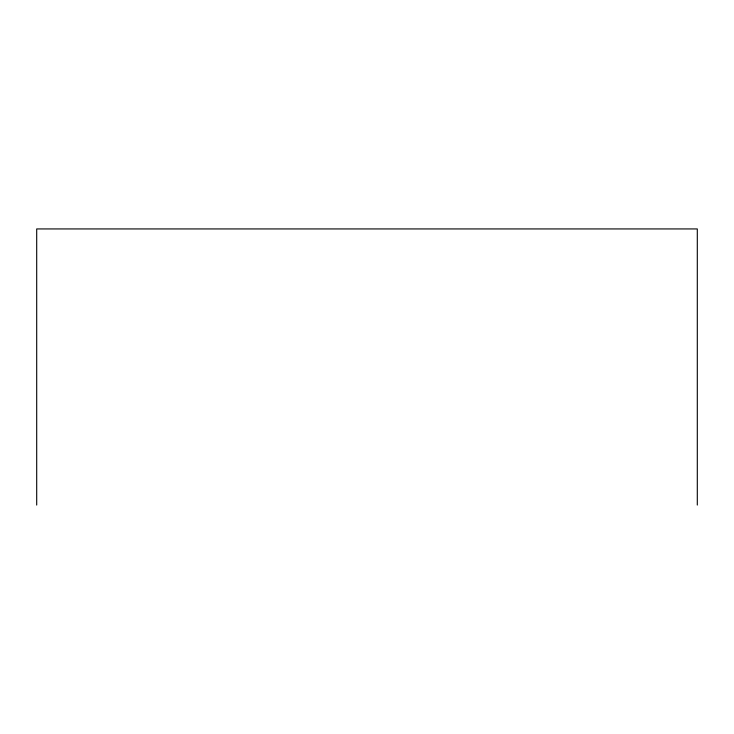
<?xml version="1.0" encoding="UTF-8"?>
<svg xmlns="http://www.w3.org/2000/svg" width="734" height="734" viewBox="0 0 734 734"><rect width="100%" height="100%" fill="white"/><g stroke="black" fill="none" stroke-linecap="round" stroke-linejoin="round"><path stroke-width="1.1" d="M697.3 505.065L697.3 228.935L36.7 228.935L36.7 505.065"/></g></svg>
